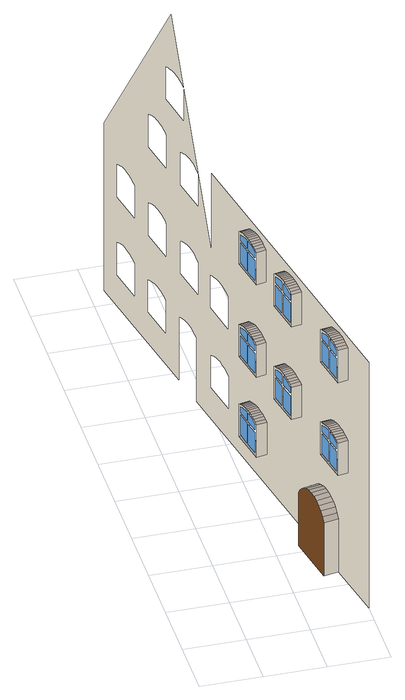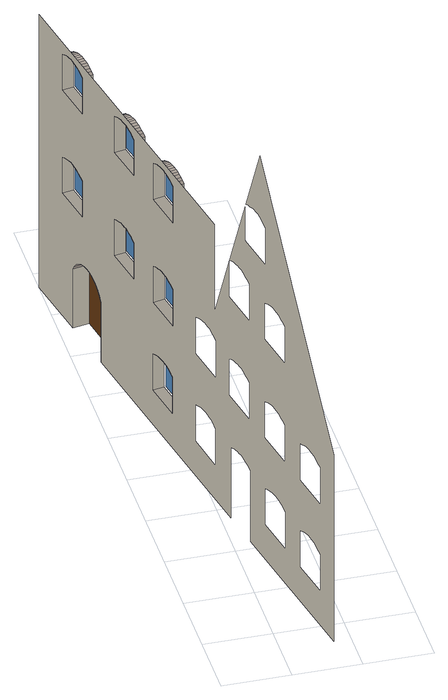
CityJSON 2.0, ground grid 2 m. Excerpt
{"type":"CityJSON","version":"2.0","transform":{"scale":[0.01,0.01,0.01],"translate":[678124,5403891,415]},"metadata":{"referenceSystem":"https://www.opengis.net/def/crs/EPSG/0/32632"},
"CityObjects":{
"building1":{"type":"Building","attributes":{"measuredHeight":13.19},"geometry":[{"type":"MultiSurface","lod":"3","boundaries":[[[0,1,2,3,4,5,6,7,8,9,10,11,12,13,14]],[[15,16,17,18,19,20,21,22,23]],[[24,25,26,27,28,29,30,31,32]],[[33,34,35,36]],[[37,38,39,40]],[[41,42,43,44]],[[45,46,47,48]],[[49,50,51,52,53,54,55,56,57]],[[58,59,60,61,62,63,64,65,66]],[[67,68,0,14]],[[69,67,14,13]],[[70,69,13,12]],[[71,72,73,74]],[[75,76,77,78]],[[79,71,74,80]],[[81,75,78,82]],[[83,70,12,11]],[[84,81,82,85]],[[86,79,80,87]],[[88,83,11,10]],[[89,84,85,90]],[[91,86,87,92]],[[93,89,90,94]],[[95,91,92,96]],[[97,88,10,9]],[[98,93,94,99]],[[100,95,96,101]],[[102,98,99,103]],[[104,100,101,105]],[[106,97,9,8]],[[72,107,108,73]],[[76,109,110,77]],[[111,102,103,112]],[[113,104,105,114]],[[115,113,114,116]],[[117,111,112,118]],[[119,106,8,7]],[[120,115,116,121]],[[122,117,118,123]],[[124,119,7,6]],[[125,122,123,126]],[[127,120,121,128]],[[129,127,128,130]],[[131,125,126,132]],[[133,124,6,5]],[[134,131,132,135]],[[136,129,130,137]],[[107,136,137,108]],[[109,134,135,110]],[[138,133,5,4]],[[139,138,4,3]],[[140,139,3,2]],[[141,140,2,1]],[[142,143,144,145,146,147,148,149,150]],[[151,152,153,154,155,156,157,158,159]],[[160,161,162,163]],[[164,165,166,167]],[[168,169,170,171]],[[172,173,174,175]],[[176,177,178,179,180,181,182,183,184]],[[185,186,187,188,189,190,191,192,193]],[[194,195,196,197]],[[198,199,200,201]],[[202,194,197,203]],[[204,198,201,205]],[[206,202,203,207]],[[208,204,205,209]],[[210,208,209,211]],[[212,206,207,213]],[[214,212,213,215]],[[216,210,211,217]],[[218,216,217,219]],[[220,214,215,221]],[[222,218,219,223]],[[224,220,221,225]],[[195,226,227,196]],[[199,228,229,200]],[[230,222,223,231]],[[232,224,225,233]],[[234,232,233,235]],[[236,230,231,237]],[[238,234,235,239]],[[240,236,237,241]],[[242,240,241,243]],[[244,238,239,245]],[[246,244,245,247]],[[248,242,243,249]],[[250,251,252,253,254,255,256,257,258]],[[259,260,261,262,263,264,265,266,267]],[[268,269,270,271,272,273,274,275,276]],[[277,278,279,280]],[[281,282,283,284]],[[285,286,287,288]],[[289,246,247,290]],[[291,248,249,292]],[[226,289,290,227]],[[228,291,292,229]],[[293,294,295,296]],[[297,298,299,300]],[[301,302,303,304]],[[305,306,307,308,309,310,311,312,313]],[[314,315,316,317,318,319,320,321,322]],[[323,324,325,326,327,328,329,330,331]],[[332,333,334,335]],[[336,337,338,339]],[[340,341,342,343]],[[344,332,335,345]],[[346,336,339,347]],[[348,340,343,349]],[[350,344,345,351]],[[352,346,347,353]],[[354,348,349,355]],[[356,350,351,357]],[[358,354,355,359]],[[360,352,353,361]],[[362,356,357,363]],[[364,360,361,365]],[[366,358,359,367]],[[368,362,363,369]],[[370,366,367,371]],[[372,364,365,373]],[[374,368,369,375]],[[376,372,373,377]],[[378,370,371,379]],[[333,380,381,334]],[[337,382,383,338]],[[341,384,385,342]],[[386,374,375,387]],[[388,378,379,389]],[[390,376,377,391]],[[392,386,387,393]],[[394,390,391,395]],[[396,388,389,397]],[[398,392,393,399]],[[400,394,395,401]],[[402,396,397,403]],[[404,398,399,405]],[[406,402,403,407]],[[408,400,401,409]],[[410,404,405,411]],[[412,408,409,413]],[[414,406,407,415]],[[416,410,411,417]],[[418,412,413,419]],[[420,414,415,421]],[[380,416,417,381]],[[382,418,419,383]],[[384,420,421,385]],[[422,423,424,425,426,427,428,68,67,69,70,83,88,97,106,119,124,133,138,139,140,141,429,430,431,432,433,434,435,436,437,438,439,440,441,442,443,444],[416,380,333,332,344,350,356,362,368,374,386,392,398,404,410],[445,446,447,448,449,450,451,452,453,454,455,456,457,458,459],[134,109,76,75,81,84,89,93,98,102,111,117,122,125,131],[289,226,195,194,202,206,212,214,220,224,232,234,238,244,246],[418,382,337,336,346,352,360,364,372,376,390,394,400,408,412],[136,107,72,71,79,86,91,95,100,104,113,115,120,127,129],[291,228,199,198,204,208,210,216,218,222,230,236,240,242,248],[420,384,341,340,348,354,358,366,370,378,388,396,402,406,414],[460,461,462,463,464,465,466,467,468,469,470,471,472,473,474],[475,476,477,478,479,480,481,482,483,484,485,486,487,488,489],[490,491,492,493,494,495,496,497,498,499,500,501,502,503,504],[505,506,507,508,509,510,511,512,513,514,515,516,517,518,519],[520,521,522,523,524,525,526,527,528,529,530,531,532,533,534],[535,536,537,538,539,540,541,542,543,544,545,546,547,548,549],[550,551,552,553,554,555,556,557,558,559,560,561,562,563,564],[565,566,567,568,569,570,571,572,573,574,575,576,577,578,579],[580,581,582,583,584,585,586,587,588,589,590,591,592,593,594]]],"semantics":{"surfaces":[{"type":"Door","@cityeditor:layer":"Unclassified.LoD3","klumMaterialClass":"Wood","klumMaterialIndex":"L001","materialUncertainty":0.3},{"type":"Window","@cityeditor:layer":"Unclassified.LoD3","frameMaterialClass":"Plastic","paneMaterialClass":"Glass","frameMaterialUncertainty":0.3},{"type":"WallSurface","klumMaterialClass":"Plaster","klumMaterialIndex":"I101","materialUncertainty":0.3},{"type":"OuterCeilingSurface"},{"type":"WallSurface"},{"type":"OuterFloorSurface"}],"values":[0,1,1,1,1,1,1,1,1,2,3,3,4,4,3,3,3,3,3,3,3,3,3,3,3,3,3,3,3,3,5,5,3,3,3,3,3,3,3,3,3,3,3,3,3,3,3,4,4,3,3,3,2,1,1,1,1,1,1,1,1,4,4,3,3,3,3,3,3,3,3,3,3,3,3,5,5,3,3,3,3,3,3,3,3,3,3,1,1,1,1,1,1,3,3,4,4,1,1,1,1,1,1,4,4,4,3,3,3,3,3,3,3,3,3,3,3,3,3,3,3,3,3,3,5,5,5,3,3,3,3,3,3,3,3,3,3,3,3,3,3,3,3,3,3,4,4,4,2]}}]}
},
"vertices":[
[310,262,61],[277,435,61],[277,435,257],[278,425,273],[281,413,287],[283,399,298],[286,383,306],[290,366,311],[293,348,313],[297,330,311],[300,313,306],[303,297,298],[306,283,287],[308,271,273],[310,262,257],[337,212,905],[328,258,905],[328,258,936],[329,253,936],[331,243,935],[333,234,933],[334,225,930],[336,216,927],[337,212,925],[337,212,561],[328,258,561],[328,258,593],[329,253,593],[331,243,592],[333,234,590],[334,225,587],[336,216,583],[337,212,582],[337,212,822],[328,258,822],[328,258,895],[337,212,895],[337,212,479],[328,258,479],[328,258,551],[337,212,551],[317,312,895],[326,267,895],[326,267,822],[317,312,822],[317,312,551],[326,267,551],[326,267,479],[317,312,479],[325,272,936],[326,267,936],[326,267,905],[317,312,905],[317,312,925],[318,309,927],[320,300,930],[322,290,933],[324,281,935],[325,272,593],[326,267,593],[326,267,561],[317,312,561],[317,312,582],[318,309,583],[320,300,587],[322,290,590],[324,281,592],[359,271,257],[359,271,61],[357,281,273],[355,293,287],[371,208,588],[371,208,469],[339,202,469],[339,202,588],[371,208,931],[371,208,812],[339,202,812],[339,202,931],[369,218,593],[337,212,593],[369,218,936],[337,212,936],[352,307,298],[367,228,940],[335,222,940],[367,228,596],[335,222,596],[349,323,306],[365,238,943],[333,232,943],[365,238,599],[333,232,599],[364,248,945],[331,242,945],[364,248,602],[331,242,602],[346,340,311],[361,258,946],[329,252,946],[361,258,603],[329,252,603],[360,268,947],[327,262,947],[360,268,603],[327,262,603],[342,358,313],[348,329,469],[316,322,469],[348,329,812],[316,322,812],[358,279,946],[325,272,946],[358,279,603],[325,272,603],[356,289,602],[323,283,602],[356,289,945],[323,283,945],[339,375,311],[354,299,599],[321,293,599],[354,299,943],[321,293,943],[336,393,306],[352,309,940],[319,303,940],[352,309,596],[319,303,596],[350,319,593],[317,312,593],[350,319,936],[317,312,936],[332,409,298],[348,329,931],[316,322,931],[348,329,588],[316,322,588],[330,423,287],[327,435,273],[326,444,257],[326,444,61],[276,529,905],[267,575,905],[267,575,936],[268,570,936],[269,561,935],[271,551,933],[273,542,930],[275,533,927],[276,529,925],[276,529,561],[267,575,561],[267,575,593],[268,570,593],[269,561,592],[271,551,590],[273,542,587],[275,533,583],[276,529,582],[276,529,822],[267,575,822],[267,575,895],[276,529,895],[276,529,479],[267,575,479],[267,575,551],[276,529,551],[256,630,895],[265,584,895],[265,584,822],[256,630,822],[256,630,551],[265,584,551],[265,584,479],[256,630,479],[264,589,936],[265,584,936],[265,584,905],[256,630,905],[256,630,925],[257,626,927],[259,617,930],[260,608,933],[262,598,935],[264,589,593],[265,584,593],[265,584,561],[256,630,561],[256,630,582],[257,626,583],[259,617,587],[260,608,590],[262,598,592],[310,526,931],[310,526,812],[277,520,812],[277,520,931],[310,526,588],[310,526,469],[277,520,469],[277,520,588],[308,536,936],[276,529,936],[308,536,593],[276,529,593],[306,545,940],[274,539,940],[306,545,596],[274,539,596],[304,555,599],[272,549,599],[304,555,943],[272,549,943],[302,566,945],[270,559,945],[302,566,602],[270,559,602],[300,576,603],[268,569,603],[300,576,946],[268,569,946],[298,586,603],[266,579,603],[298,586,947],[266,579,947],[287,646,812],[254,639,812],[287,646,469],[254,639,469],[296,596,603],[264,590,603],[296,596,946],[264,590,946],[294,606,945],[262,600,945],[294,606,602],[262,600,602],[292,616,943],[260,610,943],[292,616,599],[260,610,599],[290,626,596],[258,620,596],[290,626,940],[258,620,940],[289,636,936],[256,630,936],[289,636,593],[256,630,593],[229,770,268],[220,816,268],[220,816,300],[221,811,299],[223,802,298],[225,792,296],[226,783,294],[228,774,290],[229,770,288],[229,770,561],[220,816,561],[220,816,593],[221,811,593],[223,802,592],[225,792,590],[226,783,587],[228,774,583],[229,770,582],[229,770,905],[220,816,905],[220,816,936],[221,811,936],[223,802,935],[225,792,933],[226,783,930],[228,774,927],[229,770,925],[229,770,185],[220,816,185],[220,816,258],[229,770,258],[229,770,479],[220,816,479],[220,816,551],[229,770,551],[229,770,822],[220,816,822],[220,816,895],[229,770,895],[287,646,931],[254,639,931],[287,646,588],[254,639,588],[210,871,258],[218,825,258],[218,825,185],[210,871,185],[210,871,551],[218,825,551],[218,825,479],[210,871,479],[210,871,895],[218,825,895],[218,825,822],[210,871,822],[217,830,299],[218,825,300],[218,825,268],[210,871,268],[210,871,288],[210,867,290],[212,858,294],[214,848,296],[216,839,298],[217,830,593],[218,825,593],[218,825,561],[210,871,561],[210,871,582],[210,867,583],[212,858,587],[214,848,590],[216,839,592],[217,830,936],[218,825,936],[218,825,905],[210,871,905],[210,871,925],[210,867,927],[212,858,930],[214,848,933],[216,839,935],[264,763,295],[264,763,175],[231,757,175],[231,757,295],[263,767,931],[263,767,812],[231,760,812],[231,760,931],[263,767,588],[263,767,469],[231,760,469],[231,760,588],[262,773,299],[230,767,299],[261,776,936],[229,770,936],[261,776,593],[229,770,593],[260,783,303],[228,777,303],[259,786,940],[227,780,940],[259,786,596],[227,780,596],[258,793,306],[226,787,306],[258,796,599],[225,790,599],[258,796,943],[225,790,943],[256,803,308],[224,797,308],[256,806,945],[223,800,945],[256,806,602],[223,800,602],[254,813,309],[222,807,309],[254,816,603],[221,810,603],[254,816,946],[221,810,946],[252,824,310],[220,817,310],[252,827,947],[219,820,947],[252,827,603],[219,820,603],[241,883,175],[208,877,175],[240,887,812],[208,880,812],[240,887,469],[208,880,469],[250,834,309],[218,827,309],[250,837,603],[217,830,603],[250,837,946],[217,830,946],[248,844,308],[216,838,308],[248,847,945],[215,841,945],[248,847,602],[215,841,602],[246,854,306],[214,848,306],[246,857,943],[214,851,943],[246,857,599],[214,851,599],[244,864,303],[212,858,303],[244,867,596],[211,861,596],[244,867,940],[211,861,940],[243,874,299],[210,867,299],[242,877,936],[210,871,936],[242,877,593],[210,871,593],[241,883,295],[208,877,295],[240,887,931],[208,880,931],[240,887,588],[208,880,588],[49,1875,119],[49,1875,680],[137,1419,1380],[191,1140,680],[191,1140,971],[399,64,971],[399,64,61],[171,1243,61],[171,1243,295],[169,1253,299],[167,1262,303],[166,1272,306],[164,1283,308],[162,1293,309],[160,1303,310],[158,1313,309],[156,1323,308],[154,1333,306],[152,1343,303],[150,1353,299],[148,1363,295],[148,1363,61],[49,1875,61],[107,1574,295],[107,1574,176],[130,1454,176],[130,1454,295],[129,1464,299],[127,1474,303],[125,1484,306],[123,1494,308],[121,1504,309],[119,1514,310],[117,1524,309],[115,1534,308],[113,1544,306],[111,1554,303],[109,1564,299],[190,1148,588],[190,1148,469],[213,1028,469],[213,1028,588],[211,1038,593],[209,1048,596],[207,1058,599],[205,1068,602],[203,1078,603],[201,1088,603],[199,1098,603],[197,1108,602],[195,1118,599],[193,1129,596],[191,1138,593],[150,1353,582],[150,1353,463],[173,1233,463],[173,1233,582],[171,1242,587],[169,1252,591],[168,1262,594],[166,1272,596],[164,1282,597],[162,1293,597],[160,1303,597],[158,1313,596],[156,1323,594],[154,1333,591],[152,1343,587],[108,1570,582],[108,1570,463],[131,1450,463],[131,1450,582],[129,1460,587],[127,1470,591],[126,1480,594],[123,1490,596],[122,1500,597],[120,1510,597],[118,1520,597],[116,1531,596],[114,1541,594],[112,1551,591],[110,1561,587],[190,1145,295],[190,1145,175],[213,1025,175],[213,1025,295],[211,1035,299],[210,1045,303],[208,1055,306],[206,1065,308],[204,1075,309],[202,1085,310],[200,1095,309],[198,1105,308],[196,1115,306],[194,1125,303],[192,1135,299],[66,1788,294],[66,1788,175],[89,1668,175],[89,1668,294],[87,1678,299],[85,1688,303],[83,1698,306],[81,1708,308],[79,1718,309],[77,1728,310],[76,1738,309],[74,1749,308],[72,1759,306],[70,1769,303],[68,1779,299],[66,1788,583],[66,1788,463],[89,1668,463],[89,1668,583],[87,1678,587],[85,1688,591],[83,1698,594],[81,1708,596],[79,1718,597],[77,1728,598],[76,1738,597],[74,1749,596],[72,1759,594],[70,1769,591],[68,1779,587],[108,1570,910],[108,1570,791],[131,1450,791],[131,1450,910],[129,1460,915],[127,1470,919],[126,1480,922],[123,1490,924],[122,1500,925],[120,1510,926],[118,1520,925],[116,1531,924],[114,1541,922],[112,1551,919],[110,1561,915],[150,1353,910],[150,1353,791],[173,1233,791],[173,1233,910],[171,1242,915],[169,1252,919],[168,1262,922],[166,1272,924],[164,1282,925],[162,1293,926],[160,1303,925],[158,1313,924],[156,1323,922],[154,1333,919],[152,1343,915],[131,1453,1162],[131,1453,1043],[154,1333,1043],[154,1333,1162],[152,1343,1167],[150,1353,1170],[148,1363,1173],[146,1373,1175],[144,1383,1177],[142,1393,1177],[140,1403,1177],[138,1413,1175],[136,1424,1173],[134,1433,1170],[133,1443,1167]
]}
